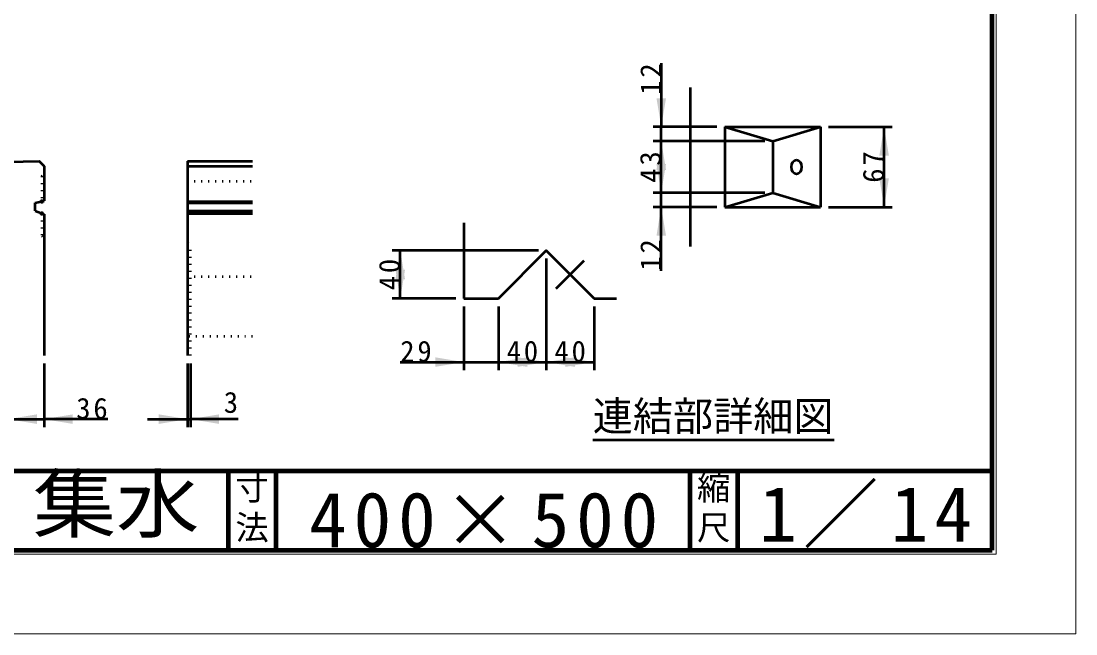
# Model space of a CAD drawing. Units: millimetres, scale not verified, with parts at other scales. Extents: x -2102 to 2102, y -1485 to 1485.
# Drawn here: x 777 to 2102, y -1485 to -715 of the extents above; entities that cross this region are included whole.
import ezdxf
from ezdxf.enums import TextEntityAlignment as Align

# ---------------------------------------------------------------- set-up
doc = ezdxf.new("R2010")
doc.units = ezdxf.units.MM
doc.header["$LTSCALE"] = 5
doc.header["$PDMODE"] = 32
doc.header["$PDSIZE"] = 2.5
doc.linetypes.add('DOTTED', pattern=[1.75, 0.25, -1.5])
doc.linetypes.add('LONG_DASHED_DOTTED', pattern=[15.25, 12, -1.5, 0.25, -1.5])
doc.layers.add('0-0_V-nasSTD', color=7, linetype='Continuous', lineweight=35)
doc.layers.add('0-1_0', color=7, linetype='Continuous', lineweight=50)
doc.styles.add('ＭＳ ゴシック', font='')
doc.styles.get('ＭＳ ゴシック').set_extended_font_data('MS Gothic')

msp = doc.modelspace()

# ---------------------------------------------------------------- linework, layer by layer
at = {"layer": '0-0_V-nasSTD', "lineweight": 50}
for p, q in [((986.173, -891.259), (1068.173, -891.259)), ((986.173, -891.259), (986.173, -1135.259)), ((986.173, -897.509), (1068.173, -897.509)), ((986.173, -941.884), (1068.173, -941.884)), ((986.173, -943.759), (1068.173, -943.759)), ((986.173, -953.759), (1068.173, -953.759)), ((806.173, -957.956), (806.173, -1135.259)), ((986.173, -956.884), (1068.173, -956.884))]:
    msp.add_line(p, q, dxfattribs=at)
at = {"layer": '0-0_V-nasSTD', "linetype": 'DOTTED', "lineweight": 50}
for p, q in [((986.173, -916.259), (1068.173, -916.259)), ((986.173, -993.759), (989.923, -996.259)), ((989.923, -1135.259), (989.923, -996.259)), ((986.173, -1023.759), (989.923, -1021.259)), ((986.173, -1036.259), (1068.173, -1036.259)), ((1068.173, -1111.259), (986.173, -1111.259))]:
    msp.add_line(p, q, dxfattribs=at)
at = {"layer": '0-0_V-nasSTD', "lineweight": 100}
for p, q in [((1037.5, -1280), (1037.5, -1380)), ((1097.5, -1280), (1097.5, -1380)), ((1617.5, -1280), (1617.5, -1380)), ((1677.5, -1280), (1677.5, -1380)), ((-1997.5, -1380), (1997.5, -1380)), ((-1997.5, -1380), (1997.5, -1380)), ((-1997.5, -1380), (1997.5, -1380))]:
    msp.add_line(p, q, dxfattribs=at)
at = {"layer": '0-0_V-nasSTD', "lineweight": 18}
for points in [[(-2102.5, -1485), (-2102.5, 1485), (2102.5, 1485), (2102.5, -1485)], [(-2002.5, -1385), (-2002.5, 1385), (2002.5, 1385), (2002.5, -1385)]]:
    msp.add_lwpolyline(points, close=True, dxfattribs=at)
at = {"layer": '0-0_V-nasSTD', "lineweight": 100}
msp.add_lwpolyline([(1997.5, -1380), (1997.5, 1380), (-1997.5, 1380)], dxfattribs=at)
at = {"layer": '0-0_V-nasSTD'}
for points in [[(1575.547, -812.312), (1581.547, -848.312), (1587.547, -812.312)], [(1855.547, -884.312), (1861.547, -848.312), (1867.547, -884.312)], [(1575.547, -902.312), (1581.547, -866.312), (1587.547, -902.312)], [(1575.547, -894.812), (1581.547, -930.812), (1587.547, -894.812)], [(1855.547, -912.812), (1861.547, -948.812), (1867.547, -912.812)], [(1575.547, -984.812), (1581.547, -948.812), (1587.547, -984.812)], [(1247.638, -1039.59), (1253.638, -1003.59), (1259.638, -1039.59)], [(1247.638, -1027.59), (1253.638, -1063.59), (1259.638, -1027.59)], [(1297.638, -1149.59), (1297.638, -1137.59), (1333.638, -1143.59)], [(1377.138, -1143.59), (1413.138, -1149.59), (1413.138, -1137.59)], [(1401.138, -1149.59), (1401.138, -1137.59), (1437.138, -1143.59)], [(1437.138, -1143.59), (1473.138, -1149.59), (1473.138, -1137.59)], [(1461.138, -1149.59), (1461.138, -1137.59), (1497.138, -1143.59)], [(761.173, -1215.259), (797.173, -1221.259), (797.173, -1209.259)], [(806.173, -1215.259), (842.173, -1221.259), (842.173, -1209.259)], [(950.173, -1221.259), (950.173, -1209.259), (986.173, -1215.259)], [(989.923, -1215.259), (1025.923, -1221.259), (1025.923, -1209.259)]]:
    msp.add_solid(points, dxfattribs=at)
at = {"layer": '0-1_0'}
for p, q in [((1581.547, -768.312), (1581.547, -848.312)), ((1618.047, -798.562), (1618.047, -998.562)), ((1651.547, -848.312), (1571.547, -848.312)), ((1581.547, -866.312), (1581.547, -848.312)), ((1661.547, -848.312), (1661.547, -948.812)), ((1661.547, -848.312), (1781.547, -848.312)), ((1781.547, -848.312), (1781.547, -948.812)), ((1791.547, -848.312), (1871.547, -848.312)), ((1861.547, -948.812), (1861.547, -848.312)), ((1711.547, -866.312), (1571.547, -866.312)), ((1581.547, -930.812), (1581.547, -866.312)), ((1721.547, -866.312), (1721.547, -930.812)), ((806.173, -897.509), (806.173, -941.24)), ((1711.547, -930.812), (1571.547, -930.812)), ((1581.547, -948.812), (1581.547, -930.812)), ((794.923, -943.759), (806.173, -941.24)), ((794.923, -953.759), (794.923, -943.759)), ((794.923, -953.759), (806.173, -957.956)), ((1651.547, -948.812), (1571.547, -948.812)), ((1581.547, -1028.812), (1581.547, -948.812)), ((1661.547, -948.812), (1781.547, -948.812)), ((1791.547, -948.812), (1871.547, -948.812)), ((1333.638, -968.59), (1333.638, -1063.59)), ((1427.138, -1003.59), (1243.638, -1003.59)), ((1253.638, -1063.59), (1253.638, -1003.59)), ((1437.138, -1013.59), (1437.138, -1153.59)), ((1323.638, -1063.59), (1243.638, -1063.59)), ((1333.638, -1063.59), (1377.138, -1063.59)), ((1497.138, -1063.59), (1525.138, -1063.59)), ((1333.638, -1073.59), (1333.638, -1153.59)), ((1377.138, -1073.59), (1377.138, -1153.59)), ((1497.138, -1073.59), (1497.138, -1153.59)), ((806.173, -1145.259), (806.173, -1225.259)), ((986.173, -1145.259), (986.173, -1225.259)), ((989.923, -1145.259), (989.923, -1225.259)), ((1253.638, -1143.59), (1333.638, -1143.59)), ((1333.638, -1143.59), (1377.138, -1143.59)), ((886.173, -1215.259), (806.173, -1215.259)), ((936.173, -1215.259), (986.173, -1215.259)), ((986.173, -1215.259), (989.923, -1215.259)), ((1049.923, -1215.259), (989.923, -1215.259)), ((1495.538, -1241.044), (1798.946, -1241.044))]:
    msp.add_line(p, q, dxfattribs=at)
at = {"layer": '0-1_0', "linetype": 'DOTTED'}
for q in [(806.173, -907.134), (803.298, -941.884)]:
    msp.add_line((803.298, -910.009), q, dxfattribs=at)
at = {"layer": '0-1_0', "linetype": 'LONG_DASHED_DOTTED'}
msp.add_line((1449.46, -1051.268), (1484.816, -1015.913), dxfattribs=at)
at = {"layer": '0-1_0', "lineweight": 100}
msp.add_line((-1997.5, -1280), (1997.5, -1280), dxfattribs=at)
msp.add_line((-1997.5, -1280), (1997.5, -1280), dxfattribs=at)
msp.add_line((-1997.5, -1280), (1997.5, -1280), dxfattribs=at)
at = {"layer": '0-1_0'}
for points in [[(1661.547, -848.312), (1721.547, -866.312), (1781.547, -848.312)], [(499.923, -897.509), (799.923, -891.259), (806.173, -897.509)], [(1661.547, -948.812), (1721.547, -930.812), (1781.547, -948.812)], [(1377.138, -1063.59), (1437.138, -1003.59), (1497.138, -1063.59)], [(1377.138, -1143.59), (1437.138, -1143.59), (1497.138, -1143.59)], [(731.173, -1215.259), (733.673, -1215.259), (758.673, -1215.259), (761.173, -1215.259), (806.173, -1215.259)]]:
    msp.add_lwpolyline(points, dxfattribs=at)
at = {"layer": '0-1_0', "linetype": 'DOTTED'}
msp.add_lwpolyline([(803.298, -956.884), (803.298, -985.009), (806.173, -987.884)], dxfattribs=at)
at = {"layer": '0-1_0'}
msp.add_ellipse((1751.547, -898.562), major_axis=(0, 9), ratio=0.707107, dxfattribs=at)
for p in [(803.298, -941.884), (803.298, -956.884)]:
    msp.add_point(p, dxfattribs=at)

# ---------------------------------------------------------------- texts
at = {"layer": '0-0_V-nasSTD', "style": 'ＭＳ ゴシック'}
for s, height, p in [('3', 26.39, (1031.923, -1215.259)), ('連結部詳細図', 36.95, (1495.538, -1241.044)), ('寸', 30.79, (1046.482, -1326.001)), ('縮', 30.79, (1626.482, -1326.001)), ('法', 30.79, (1046.476, -1375.99)), ('尺', 30.79, (1626.476, -1375.99))]:
    msp.add_text(s, height=height, dxfattribs=at).set_placement(p, align=Align.BOTTOM_LEFT)
at = {"layer": '0-0_V-nasSTD', "style": 'ＭＳ ゴシック', "width": 1.1}
msp.add_text('ユニロードⅡ Ｌ集水', height=69.65, dxfattribs=at).set_placement((8.5, -1377.53), align=Align.BOTTOM_LEFT)
at = {"layer": '0-0_V-nasSTD', "char_height": 26.39, "attachment_point": 7, "rotation": 90, "style": 'ＭＳ ゴシック'}
for s, insert in [('\\T1.2;12', (1581.547, -807.912)), ('\\T1.2;43', (1581.547, -918.362)), ('\\T1.2;67', (1861.547, -918.362)), ('\\T1.2;12', (1581.547, -1028.812)), ('\\T1.2;40', (1253.638, -1053.39))]:
    msp.add_mtext(s, dxfattribs=dict(at, insert=insert))
at = {"layer": '0-0_V-nasSTD', "attachment_point": 7, "style": 'ＭＳ ゴシック'}
for s, insert, char_height in [('\\T1.2;29', (1253.638, -1143.59), 26.39), ('\\T1.2;40', (1387.338, -1143.59), 26.39), ('\\T1.2;40', (1447.338, -1143.59), 26.39), ('\\T1.2;36', (846.573, -1215.259), 26.39), ('\\T1.16;1／14', (1704.533, -1377.418), 69.65), ('\\T1.18;400×500', (1139.081, -1377.492), 69.65)]:
    msp.add_mtext(s, dxfattribs=dict(at, insert=insert, char_height=char_height))

doc.saveas('drawing.dxf')
